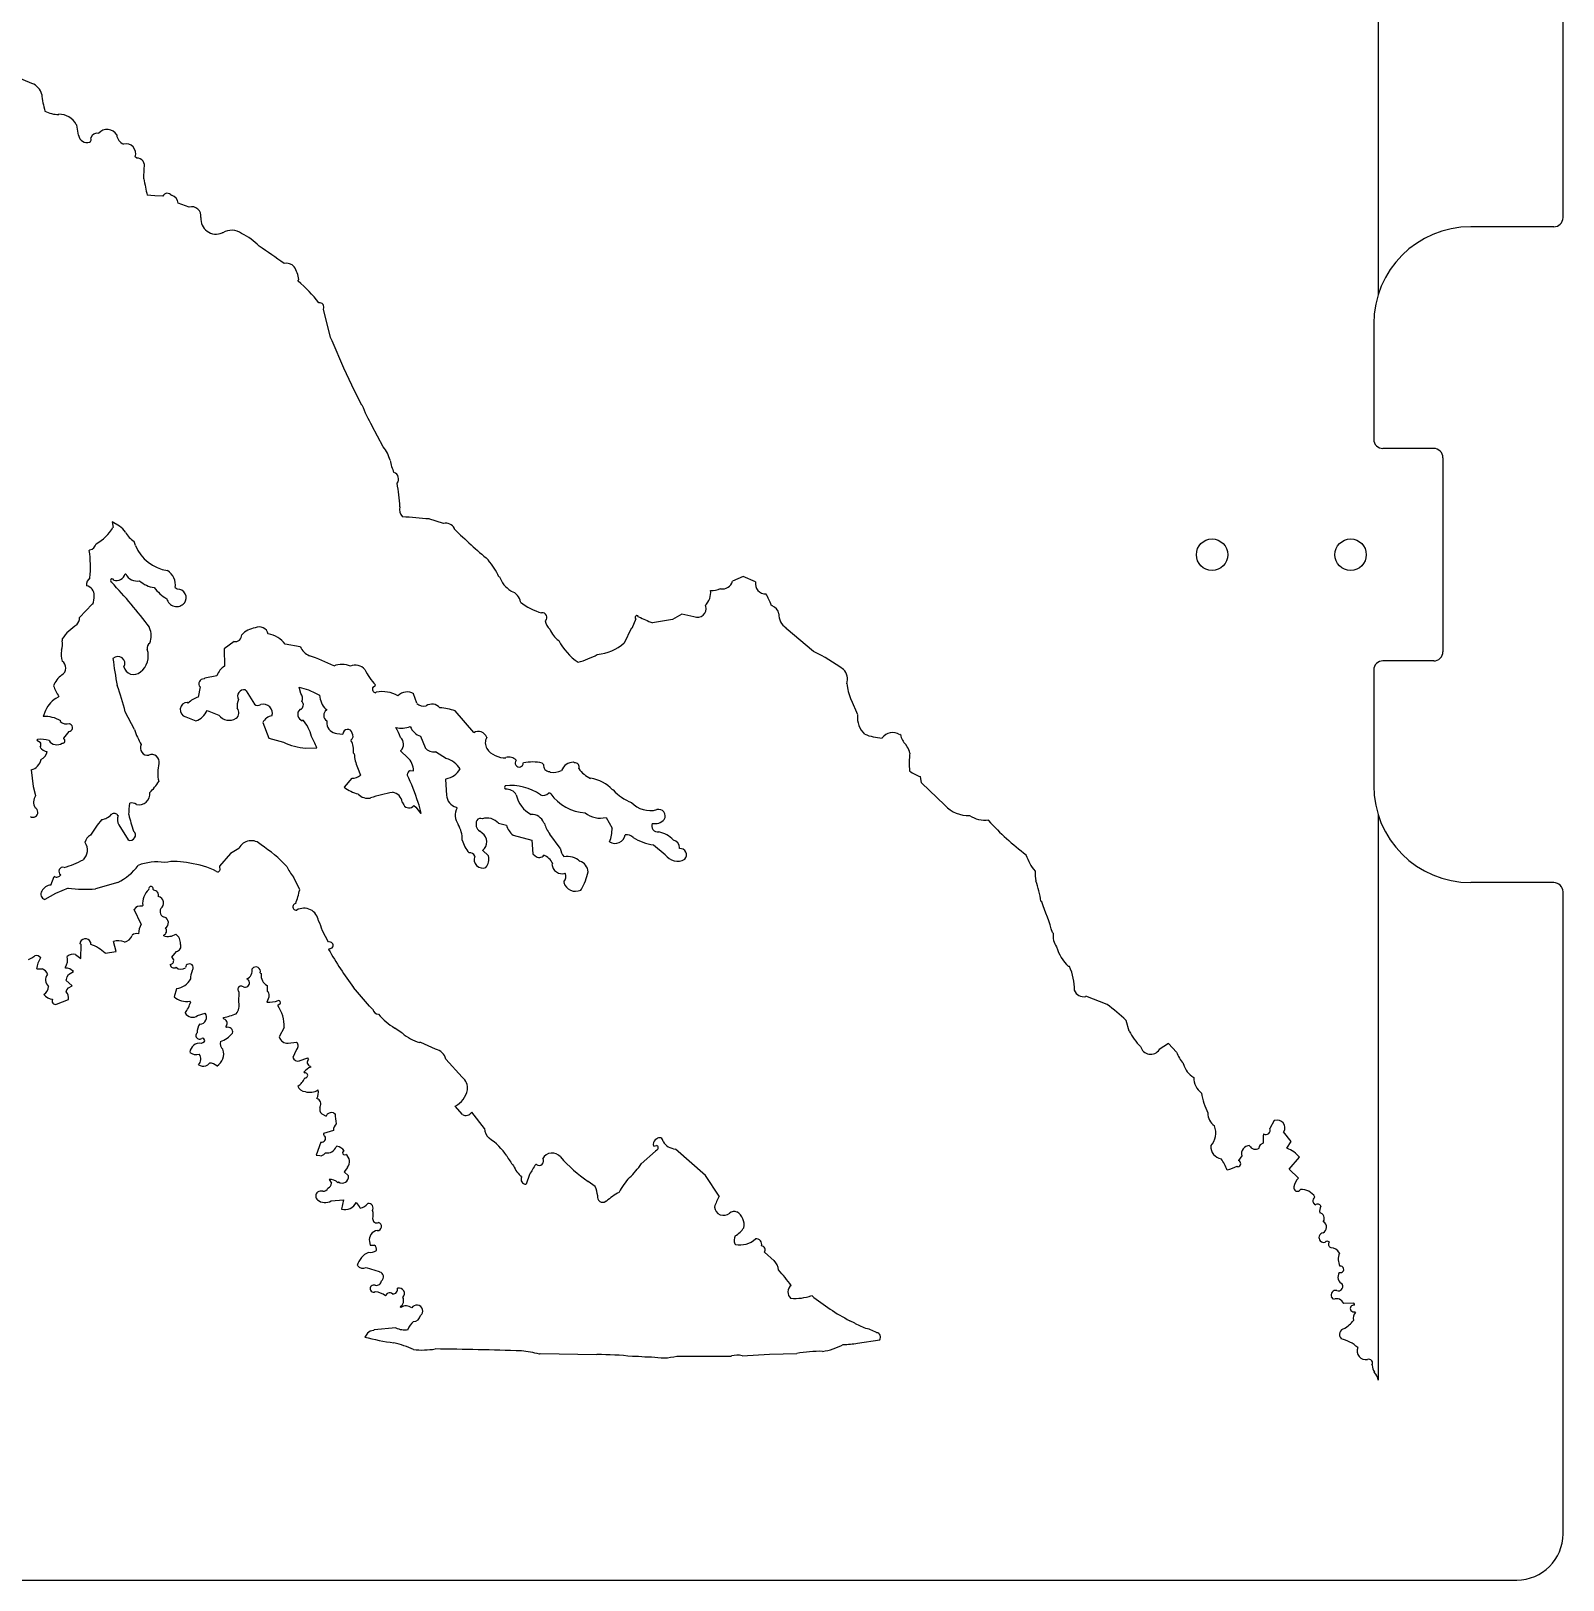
# Model space of a CAD drawing. Header units: millimetres. Extents: x -458 to 152, y -312 to 313.
# Drawn here: x -13.6 to 152.2, y -312.5 to -144.8 of the extents above; entities that cross this region are included whole.
import ezdxf

# ---------------------------------------------------------------- set-up
doc = ezdxf.new("R2010")
doc.units = ezdxf.units.MM

msp = doc.modelspace()

# ---------------------------------------------------------------- linework, layer by layer
at = {"color": 7, "linetype": 'Continuous', "lineweight": 25}
for p, q in [((132.25, -28.2), (132.25, -173.3)), ((152.25, -165), (152.25, -36.5)), ((-13.53, -150.48), (-15.18, -149.82)), ((-8.66, -155.01), (-8.74, -154.94)), ((-8.48, -156.1), (-8.66, -155.01)), ((-2.18, -158.57), (-2.34, -158.42)), ((-1.42, -160.81), (-1.38, -159.64)), ((-0.65, -162.61), (-1.06, -162.59)), ((-0.24, -162.64), (-0.65, -162.61)), ((0.65, -162.7), (-0.24, -162.64)), ((3.49, -163.86), (2.31, -163.43)), ((151.25, -166), (142.25, -166)), ((7.14, -166.64), (7.06, -166.65)), ((15.3, -171.79), (15.37, -171.71)), ((15.3, -171.87), (15.3, -171.79)), ((18.81, -178), (18.03, -174.91)), ((131.75, -176.5), (131.75, -189)), ((18.98, -178.33), (18.81, -178)), ((20.23, -181.31), (18.98, -178.33)), ((21.38, -183.76), (20.23, -181.31)), ((22.2, -185.3), (21.38, -183.76)), ((24.5, -189.83), (23.27, -187.53)), ((138.25, -190), (132.75, -190)), ((139.25, -191), (139.25, -212)), ((31.03, -198.13), (29.46, -197.63)), ((-4.04, -198.4), (-4.85, -197.94)), ((-4.85, -197.94), (-4.75, -198.56)), ((-3.7, -198.71), (-4.04, -198.4)), ((-3.41, -199.07), (-3.7, -198.71)), ((32.22, -198.72), (32.21, -198.64)), ((-7.25, -200.96), (-7.33, -201.04)), ((-2.32, -200.52), (-2.45, -200.06)), ((35.89, -202.12), (35.89, -202.05)), ((-3.45, -203.58), (-3.37, -203.58)), ((37.1, -203.88), (37.03, -203.88)), ((63.48, -203.86), (62.33, -204.36)), ((64.82, -204.45), (63.48, -203.86)), ((2.2, -205.22), (1.96, -205.07)), ((38.39, -205.48), (38.31, -205.4)), ((-7.01, -206.87), (-8.38, -208.31)), ((-6.94, -206.87), (-7.01, -206.87)), ((56.82, -207.93), (55.83, -208.51)), ((58.15, -208.21), (56.82, -207.93)), ((59.37, -207.01), (59.45, -207.08)), ((66.6, -207.04), (66.52, -206.97)), ((-0.8, -209.43), (-0.8, -209.35)), ((51.34, -209.48), (50.61, -211.06)), ((51.42, -209.48), (51.34, -209.48)), ((51.86, -208.46), (51.42, -209.48)), ((55.83, -208.51), (53.66, -208.88)), ((68.15, -209.49), (68.15, -209.41)), ((71.1, -211.98), (68.15, -209.49)), ((-10.26, -210.62), (-10.25, -210.83)), ((8.35, -210.89), (7.28, -211.7)), ((15.52, -211.47), (13.88, -211.2)), ((7.28, -211.7), (7.33, -213.56)), ((6.5, -214.6), (5.19, -214.87)), ((131.75, -214), (131.75, -226.5)), ((138.25, -213), (132.75, -213)), ((4.67, -215.81), (4.46, -216.91)), ((5.19, -214.87), (5.11, -214.95)), ((9.58, -216.15), (9.66, -216.22)), ((9.66, -216.22), (10.56, -217.68)), ((15.58, -216.53), (15.41, -215.83)), ((23.37, -215.86), (23.65, -215.61)), ((-10.63, -216.85), (-10.71, -216.93)), ((3.39, -217.56), (3.31, -217.48)), ((23.75, -216.38), (23.67, -216.46)), ((28.14, -217.59), (27.8, -216.58)), ((75.21, -217.24), (75.13, -217.16)), ((75.88, -218.85), (75.21, -217.24)), ((-12.06, -218.36), (-12.32, -219.01)), ((-10.41, -219.49), (-10.48, -219.57)), ((-2.44, -220.44), (-3.43, -218.52)), ((3.12, -219.05), (4.22, -219.48)), ((5.44, -218.36), (6.7, -218.87)), ((11.47, -219.67), (12.13, -221.37)), ((15.47, -218.24), (15.55, -218.24)), ((15.82, -219.4), (15.74, -219.48)), ((18.27, -218.24), (18.35, -218.24)), ((18.35, -218.24), (18.35, -218.32)), ((18.39, -219.49), (18.4, -219.81)), ((34.3, -220.76), (32.29, -218.41)), ((-9.52, -220.64), (-10.12, -221.35)), ((-10.12, -221.35), (-10.12, -221.43)), ((-9.46, -219.78), (-9.38, -219.85)), ((19.49, -220.85), (19.81, -220.9)), ((19.81, -220.9), (20.14, -220.92)), ((28.55, -221.15), (29.05, -222.39)), ((80.52, -220.98), (80.45, -220.99)), ((-12.92, -221.51), (-12.99, -221.59)), ((-12.99, -221.59), (-12.65, -221.79)), ((12.13, -221.37), (13.7, -221.79)), ((16.13, -222.43), (17.3, -222.4)), ((21.28, -222.99), (21.36, -223.06)), ((26.41, -222.77), (26.41, -222.69)), ((27.13, -223.45), (26.41, -222.77)), ((30.15, -222.82), (31.34, -223.57)), ((81.22, -222.29), (81.1, -222.06)), ((21.71, -224.53), (22.05, -225.38)), ((41.78, -224.14), (41.7, -224.06)), ((41.86, -224.22), (41.78, -224.14)), ((45.2, -224.05), (45.12, -223.97)), ((-13.61, -224.79), (-13.4, -226.58)), ((21.12, -225.71), (20.29, -226.67)), ((27.42, -224.88), (27.79, -224.91)), ((31.32, -225.75), (31.24, -225.83)), ((31.24, -225.83), (31.37, -227.54)), ((42.58, -225.05), (42.5, -224.98)), ((82.77, -226.21), (82.67, -225.52)), ((85.32, -228.63), (82.77, -226.21)), ((-13.4, -226.58), (-13.14, -227.58)), ((49.41, -226.97), (49.33, -226.97)), ((-3.05, -229.64), (-3.02, -229.33)), ((-3.02, -229.33), (-2.99, -229.02)), ((-2.99, -229.02), (-2.96, -228.71)), ((-2.96, -228.71), (-2.93, -228.39)), ((26.56, -228.29), (26.72, -228.59)), ((27.82, -228.65), (28.02, -228.83)), ((28.02, -228.83), (28.54, -229.48)), ((28.41, -228.6), (28.28, -228.32)), ((28.62, -229.48), (28.41, -228.6)), ((28.54, -229.48), (28.62, -229.48)), ((32.41, -228.83), (32.49, -228.91)), ((132.25, -229.7), (132.25, -290.87)), ((-4.11, -230.76), (-3.13, -232.37)), ((36.98, -230.57), (37.84, -230.78)), ((41.96, -230.59), (41.88, -230.52)), ((48.63, -229.95), (49.28, -231.1)), ((90.04, -230.3), (90.04, -230.22)), ((35.21, -231.63), (34.96, -231.44)), ((38.57, -231.85), (40.6, -232.42)), ((40.6, -232.42), (40.72, -233.9)), ((43.66, -233.27), (42.53, -231.75)), ((53.77, -232.92), (55.04, -233.97)), ((7.96, -233.86), (6.79, -235.23)), ((8.88, -233.29), (7.96, -233.86)), ((35.9, -234.11), (35.27, -233.5)), ((40.72, -233.9), (40.96, -234.1)), ((56.58, -233.31), (56.58, -233.23)), ((-11.48, -237.26), (-11.11, -236.32)), ((6.79, -235.23), (6.81, -235.67)), ((15.46, -237.78), (14.8, -236.39)), ((42.85, -234.93), (42.78, -235.01)), ((-9.6, -237.6), (-10.99, -238.18)), ((-4.25, -236.99), (-6.64, -237.68)), ((-0.41, -237.74), (-0.33, -237.82)), ((44.07, -236.92), (44.08, -237)), ((45.89, -237.8), (45.96, -237.72)), ((151.25, -237), (142.25, -237)), ((152.25, -307.5), (152.25, -238)), ((-10.99, -238.18), (-12.14, -238.84)), ((-1.61, -239.56), (-1.53, -239.48)), ((95.8, -239.09), (95.72, -239.01)), ((-1.71, -241.51), (-2.46, -239.9)), ((0.73, -242.69), (0.73, -242.77)), ((18.57, -243.45), (17.92, -242.22)), ((97.06, -242.48), (96.98, -242.4)), ((-8.83, -244.77), (-8.24, -245.2)), ((-8.27, -243.64), (-8.35, -243.64)), ((-8.19, -243.71), (-8.27, -243.64)), ((-8.24, -245.2), (-8.19, -243.71)), ((-7.18, -243.45), (-7.18, -243.68)), ((-5.6, -244.65), (-4.43, -244.46)), ((-4.43, -244.46), (-4.7, -243.38)), ((2.1, -244.44), (1.57, -245.08)), ((18.59, -244.23), (18.67, -244.15)), ((-13.91, -245.32), (-13.55, -245.15)), ((-13.55, -245.15), (-13.21, -244.94)), ((-13.02, -246.33), (-12.45, -246.34)), ((-9.91, -246.25), (-9.91, -246.17)), ((-9.67, -246.25), (-9.91, -246.25)), ((-9.43, -246.32), (-9.67, -246.25)), ((-9.04, -246.61), (-9.43, -246.32)), ((1.57, -245.08), (1.8, -245.34)), ((98.8, -246.09), (98.72, -246.09)), ((-9.87, -247.57), (-9.8, -247.49)), ((-9.16, -248.17), (-9.87, -247.57)), ((-9.8, -247.49), (-9.73, -247.19)), ((-9.73, -247.19), (-9.57, -246.93)), ((-9.59, -248.39), (-9.16, -248.17)), ((-9.57, -246.93), (-9.04, -246.61)), ((11.19, -246.76), (11.27, -246.84)), ((11.27, -246.84), (11.27, -246.92)), ((11.93, -248.14), (11.95, -248.77)), ((-10.89, -250.17), (-9.58, -249.66)), ((-9.84, -248.81), (-9.75, -248.59)), ((-9.75, -248.59), (-9.59, -248.39)), ((2.13, -248.49), (1.85, -249.35)), ((3.57, -249.85), (3.65, -249.92)), ((8.87, -249.94), (8.91, -248.85)), ((12.12, -249.4), (11.9, -249.93)), ((11.95, -248.77), (12.03, -248.84)), ((12.03, -248.84), (12.11, -249.12)), ((12.11, -249.12), (12.12, -249.4)), ((23, -250.39), (21.27, -248.36)), ((102.88, -250.18), (100.59, -249.31)), ((4.39, -251.38), (5.24, -251.13)), ((13.36, -250.13), (13.08, -250.29)), ((23.36, -250.71), (23, -250.39)), ((7.2, -251.7), (7.2, -251.62)), ((7.28, -251.77), (7.2, -251.7)), ((7.54, -252.7), (7.46, -252.62)), ((13.77, -252.68), (13.25, -253.71)), ((26.57, -253.31), (25.75, -252.75)), ((105.29, -253.07), (104.95, -251.91)), ((5.01, -254.32), (4.79, -254.41)), ((14.2, -254.38), (15.13, -254.28)), ((28.52, -254.31), (28.44, -254.31)), ((28.59, -254.3), (28.52, -254.31)), ((30.17, -255.04), (28.59, -254.3)), ((109.53, -254.43), (108.53, -255.08)), ((110.41, -255.34), (109.53, -254.43)), ((5.51, -256.74), (5.7, -256.56)), ((15.08, -255.14), (14.71, -255.93)), ((15.42, -256.3), (16.35, -255.96)), ((16.35, -255.96), (16.35, -256.04)), ((16.35, -256.04), (16.43, -256.11)), ((33.06, -258.07), (31.29, -256.1)), ((111.14, -256.65), (111.14, -256.57)), ((5.28, -256.85), (5.51, -256.74)), ((15.92, -257.53), (16, -257.6)), ((16.6, -256.89), (16.68, -256.96)), ((33.09, -262.12), (32.28, -261.21)), ((17.85, -262.04), (18.31, -262.29)), ((19.13, -261.92), (19.31, -262.03)), ((35.46, -263.61), (34.09, -261.86)), ((120.96, -262.76), (120.52, -263.63)), ((121.04, -262.76), (120.96, -262.76)), ((19.13, -263.82), (18.05, -264.16)), ((119.79, -264.44), (119.78, -265.2)), ((119.83, -264.19), (119.79, -264.44)), ((122.81, -265.04), (122, -263.98)), ((17.76, -265.1), (17.26, -266.52)), ((17.26, -266.52), (17.64, -266.56)), ((17.64, -266.56), (17.8, -266.57)), ((17.8, -266.57), (18.06, -266.45)), ((18.06, -266.45), (18.26, -266.26)), ((19.41, -265.6), (19.49, -265.52)), ((53.97, -266.06), (52.45, -267.43)), ((53.72, -265.34), (53.8, -265.52)), ((53.8, -265.52), (54.1, -265.45)), ((54.13, -265.96), (53.97, -266.06)), ((59.41, -268.72), (56.15, -265.85)), ((117.48, -266.59), (117.11, -267.07)), ((119.36, -265.57), (119.33, -265.76)), ((119.45, -265.4), (119.36, -265.57)), ((119.78, -265.2), (119.45, -265.4)), ((122.36, -265.76), (122.81, -265.04)), ((20.64, -267.83), (20.26, -268.3)), ((20.26, -268.3), (20.74, -268.76)), ((41.09, -267.5), (41.02, -267.5)), ((117.05, -267.77), (116.97, -267.69)), ((122.58, -268.01), (123.71, -266.73)), ((123.62, -268.99), (122.58, -268.01)), ((18.65, -269.13), (18.89, -269.52)), ((19.67, -269.41), (19.59, -269.49)), ((40.35, -268.61), (39.98, -269.63)), ((47.46, -269.9), (46.69, -269.36)), ((60.88, -270.93), (59.41, -268.72)), ((18.87, -271.45), (20.19, -271.34)), ((20.19, -271.34), (19.98, -272.36)), ((48.67, -271.5), (48.6, -271.5)), ((125.41, -271.9), (125.18, -271.58)), ((126.32, -273.74), (126.32, -273.66)), ((23.01, -275.86), (23.1, -276.25)), ((23.1, -276.25), (23.52, -276.26)), ((62.65, -276.18), (62.57, -276.1)), ((66.82, -277.93), (65.79, -277.02)), ((22.64, -278.67), (24.06, -279.09)), ((24.06, -279.09), (24.14, -279.17)), ((128.02, -279.22), (128.27, -279.2)), ((23.63, -280.58), (23.55, -280.59)), ((24.75, -281.72), (25, -281.44)), ((128.37, -280.53), (128.37, -280.45)), ((26.34, -282.92), (26.42, -283)), ((127.4, -282.11), (127.18, -281.86)), ((129.59, -282.52), (128.5, -282.55)), ((75.57, -284.69), (75.02, -284.43)), ((75.65, -284.77), (75.57, -284.69)), ((76.59, -285.21), (75.65, -284.77)), ((129.77, -283.53), (129.69, -283.45)), ((22.79, -285.78), (22.5, -286.21)), ((23.53, -285.41), (23.45, -285.49)), ((25.86, -285.19), (23.53, -285.41)), ((75.86, -286.87), (78.26, -286.49)), ((41.42, -288.04), (41.5, -287.96)), ((41.5, -287.96), (47.65, -288.1)), ((52.83, -288.35), (53.2, -288.35)), ((53.2, -288.35), (53.57, -288.33)), ((56.29, -288.25), (62.2, -288.25)), ((63.37, -288.22), (66.32, -288.06)), ((66.32, -288.06), (69.28, -287.98)), ((-147.25, -312.5), (147.25, -312.5))]:
    msp.add_line(p, q, dxfattribs=at)
for centre in [(114.25, -201.5), (129.25, -201.5)]:
    msp.add_circle(centre, 1.7, dxfattribs=at)
for centre, radius, start, end in [((-14.22, -152.17), 1.83, 15.7549, 67.7291), ((-3.27, -150.88), 9.23, 184.9308, 196.3313), ((-10.75, -150.96), 2.87, 241.3547, 272.2825), ((-10.59, -155.91), 2.09, 27.7702, 91.3397), ((-6.46, -156.58), 0.712, 76.9556, 163.3866), ((-5.39, -156.66), 1.2, 29.9939, 139.4457), ((-7.57, -155.97), 0.916, 187.8901, 287.8573), ((-7.45, -156.54), 0.348, 298.099, 28.1292), ((-3.12, -155.92), 1.24, 186.6262, 245.8917), ((-3.35, -158.08), 1.06, 341.599, 104.7879), ((-2.16, -159.39), 0.821, 342.4838, 91.7131), ((59.13, -149.5), 61.59, 190.5802, 192.2695), ((1.15, -162.91), 0.537, 35.6244, 157.0269), ((1.37, -163.51), 0.94, 4.8245, 76.8809), ((3.76, -164.84), 1.01, 350.888, 105.9329), ((6.39, -165.16), 1.63, 174.3166, 294.4325), ((142.25, -176.5), 10.5, 90, 180), ((151.25, -165), 1, 270, 0), ((8.08, -168.19), 1.81, 53.1283, 121.1962), ((6.54, -172.48), 6.31, 44.0266, 65.3481), ((-39.65, -244.05), 91.33, 54.205, 56.2646), ((13.96, -171.24), 1.29, 45.3518, 98.4644), ((11.69, -172.27), 3.72, 8.5653, 31.4251), ((5.05, -183.89), 15.79, 37.746, 49.5559), ((17.61, -174.69), 0.47, 331.8046, 98.6962), ((36.11, -179.97), 14.89, 200.9443, 210.465), ((132.75, -189), 1, 180, 270), ((21.59, -192.22), 3.77, 14.3808, 39.4355), ((138.25, -191), 1, 360, 90), ((30.11, -190.44), 4.94, 189.9213, 205.9754), ((25.43, -193.3), 0.74, 321.838, 71.1411), ((2.81, -197.8), 23.55, 3.6203, 9.8933), ((27.53, -196.59), 1.25, 167.1182, 220.1899), ((7.86, -447.56), 250.86, 85.0598, 85.721), ((-9.03, -195.96), 5, 299.4093, 328.7309), ((-0.94, -197.62), 2.87, 210.399, 238.1454), ((31.3, -199.13), 1.03, 27.8839, 105.198), ((72.26, -158.19), 56.98, 225.3444, 230.3255), ((-18.73, -202.83), 11.54, 354.2006, 8.9189), ((-7.42, -200.11), 0.872, 280.7198, 345.6681), ((1.84, -198.76), 4.52, 202.9144, 261.0217), ((30.16, -207.08), 7.58, 24.948, 40.8353), ((-6.67, -204.75), 0.95, 127.6988, 186.834), ((-4.85, -204.3), 0.187, 18.508, 254.6222), ((-49.22, -245.98), 60.71, 37.1071, 43.1172), ((-4.39, -203.3), 0.984, 253.1208, 343.125), ((-2.17, -203.03), 1.32, 204.5138, 283.0976), ((0.03, -202.3), 2.77, 226.6963, 263.293), ((0.23, -204.74), 1.77, 349.2924, 59.0662), ((39.99, -202.83), 3.08, 200.0031, 236.8618), ((61.24, -204.07), 1.13, 259.1979, 344.8555), ((65.9, -204.65), 1.09, 169.5206, 272.5486), ((-7.8, -205.86), 1.01, 355.5813, 79.4231), ((-9.38, -206), 2.59, 340.4111, 1.4417), ((3.65, -202), 4.99, 217.804, 238.7863), ((2.14, -206), 1.11, 193.7665, 318.1675), ((2.22, -206.17), 0.949, 323.0178, 90.8719), ((37.95, -206.83), 1.43, 8.6488, 71.7941), ((58.02, -205.61), 1.94, 313.9494, 7.4607), ((60.16, -203.37), 2, 263.7418, 295.6413), ((60.4, -209.1), 6.48, 19.1759, 31.2078), ((43.7, -201.03), 7.08, 232.1847, 253.1635), ((41.75, -208.28), 0.484, 309.8183, 102.1993), ((58.51, -207.31), 0.963, 248.2062, 13.8593), ((66.33, -208.03), 1.02, 7.5186, 74.2121), ((68.94, -208.02), 1.6, 175.4915, 240.459), ((-5.79, -213.7), 5.43, 122.0031, 145.397), ((-9.62, -208.3), 1.24, 320.0809, 359.4324), ((-2.84, -210.3), 2.22, 339.9432, 23.1807), ((11.12, -212.18), 2.8, 99.9138, 133.8989), ((11.09, -210.31), 0.992, 12.8727, 117.1212), ((43.4, -208.52), 1.35, 185.4037, 230.8336), ((44.86, -208.73), 2.46, 200.0021, 236.8654), ((51.98, -208.3), 0.2, 24.3814, 232.4943), ((60.17, -192.07), 18.02, 243.6143, 248.8161), ((-13.15, -211.12), 2.92, 345.4691, 5.7602), ((-0.36, -211.64), 0.703, 124.3692, 189.1116), ((8.49, -210.21), 0.694, 258.072, 3.6234), ((11.71, -212.69), 2.63, 34.4829, 82.4151), ((49.26, -207.8), 6.47, 207.4749, 235.6218), ((47.25, -207.23), 5.09, 274.9229, 311.2837), ((-7.71, -212.31), 2.66, 170.199, 195.7125), ((-4.23, -213.27), 0.756, 331.6526, 134.1479), ((28.75, -208.94), 33.72, 186.4435, 191.4802), ((-3.1, -212.46), 2.17, 306.9761, 18.9539), ((17.46, -210.48), 2.18, 206.9838, 244.1327), ((9.76, -232.25), 20.93, 63.3265, 71.1893), ((42.79, -203.12), 10.41, 285.7099, 298.0587), ((62.19, -230.6), 20.64, 53.9314, 64.4281), ((138.25, -212), 1, 270, 360), ((-8.18, -217.06), 3.32, 129.9144, 155.8936), ((-10.71, -213.76), 0.852, 298.2856, 58.8089), ((-2.52, -213.4), 1.07, 191.999, 312.6392), ((8.36, -215.24), 1.97, 121.6656, 160.9748), ((20.02, -215.51), 2.14, 64.3452, 113.7928), ((21.49, -214.77), 1.31, 39.3132, 114.3176), ((29.48, -210.34), 7.85, 207.2676, 222.0694), ((73.29, -214.97), 1.49, 340.5866, 45.1565), ((132.75, -214), 1, 90, 180), ((-1.16, -211.39), 10.93, 203.2033, 209.9539), ((-38.49, -227.5), 36.19, 14.3556, 19.107), ((5.06, -215.47), 0.524, 84.5656, 221.3442), ((9.41, -216.81), 0.687, 75.8598, 212.1224), ((19.19, -204.2), 12.23, 251.9836, 256.9399), ((22.32, -205.79), 11.89, 240.2987, 246.6745), ((23.78, -216.03), 0.444, 156.6678, 256.295), ((24.42, -219.52), 3.2, 58.4459, 102.0533), ((81.59, -214.6), 6.95, 187.1113, 201.6256), ((-9.49, -219.44), 2.79, 115.8921, 157.2734), ((3.31, -218.28), 0.792, 89.7199, 256.3428), ((5.42, -219.69), 2.94, 108.9758, 133.6285), ((10.25, -217.85), 1.57, 154.5864, 189.5986), ((10.94, -217.25), 0.574, 227.3522, 303.0909), ((11.55, -218.64), 0.954, 341.2756, 108.1484), ((15.34, -217.77), 0.518, 294.1708, 48.3472), ((14.89, -217.04), 0.866, 336.9966, 36.5041), ((20.1, -216.54), 2.49, 183.7086, 223.0156), ((27.07, -217.71), 1.35, 57.0614, 136.4519), ((28.9, -216.84), 1.07, 224.7128, 284.2065), ((29.79, -218.84), 1.16, 42.2206, 122.9554), ((-12.2, -222.53), 3.53, 59.4681, 92.0195), ((-9.77, -218.66), 1.16, 232.0022, 285.1304), ((3.45, -217.43), 2.2, 290.6293, 334.8601), ((7.83, -217.97), 1.45, 218.5794, 301.0046), ((8.14, -218.61), 0.743, 305.7097, 41.1633), ((12.6, -220.18), 1.24, 96.6127, 155.9022), ((15.98, -218.78), 0.738, 133.1455, 251.2067), ((12.74, -222.09), 4.09, 13.0823, 41.1588), ((18.76, -218.89), 0.701, 125.2661, 237.8574), ((29.93, -225.56), 7.53, 71.7695, 84.5667), ((78.25, -219.17), 2.4, 172.4752, 227.5224), ((-9.55, -220.23), 0.409, 274.2944, 66.2087), ((4.93, -218.02), 7.75, 198.1814, 211.3416), ((11.16, -224.53), 6.5, 19.1922, 31.1894), ((19.59, -219.65), 1.21, 187.7938, 265.2645), ((20.65, -220.93), 0.512, 13.7284, 178.1939), ((20.65, -221.13), 0.59, 307.9804, 32.5182), ((26.45, -217.54), 2.74, 257.8797, 290.9641), ((21.01, -223.11), 5.66, 18.7513, 30.7657), ((25.77, -222.01), 0.937, 313.2096, 49.9168), ((29.16, -219.39), 1.87, 202.264, 250.8586), ((34.8, -221.6), 0.97, 19.5893, 121.0266), ((36.85, -221.87), 1.29, 152.3027, 208.7279), ((78.89, -215.19), 6.17, 248.5488, 266.496), ((79.67, -222.2), 1.44, 57.4048, 143.9026), ((82.32, -220.71), 1.82, 188.5316, 227.7224), ((-12.54, -224.07), 2.59, 70.4032, 98.466), ((-13.04, -222.06), 0.48, 322.5754, 35.5158), ((-11.82, -221.79), 1.01, 214.0305, 267.1626), ((-13.05, -222.59), 1.19, 294.6821, 349.8694), ((-10.84, -221.09), 0.993, 212.8167, 305.244), ((-10.2, -221.66), 0.246, 256.3797, 69.864), ((-1.01, -222.43), 0.784, 151.8132, 278.6867), ((16.52, -215.97), 6.47, 244.1884, 266.5558), ((19.06, -222.7), 2.24, 352.5857, 29.461), ((29.94, -221.75), 1.1, 215.6797, 281.0438), ((37.64, -221.12), 2.36, 215.5131, 273.7298), ((80.49, -223.01), 1.02, 1.6885, 44.412), ((94.12, -224.11), 12.66, 174.8627, 183.6775), ((-13.98, -223.38), 1.46, 284.6674, 348.4524), ((-0.56, -223.94), 0.805, 347.9598, 113.9604), ((4.26, -225.13), 4.17, 165.7637, 192.7737), ((25.56, -222.84), 4.2, 183.1015, 203.7964), ((25.69, -224.98), 2.11, 2.0133, 46.775), ((30.95, -223.59), 2.19, 279.5616, 329.6102), ((30.52, -226.23), 2.79, 33.515, 73.0251), ((38.13, -224.43), 1.02, 41.8951, 109.3322), ((39.23, -224.04), 0.444, 140.2807, 359.2422), ((40.64, -228.39), 4.45, 76.2101, 102.5052), ((42.53, -224.3), 0.676, 172.7422, 267.7067), ((45.09, -225.32), 1.35, 88.6282, 160.3042), ((45.29, -224.47), 0.435, 335.0034, 101.8573), ((48.27, -222.83), 3.17, 215.2466, 245.498), ((-4.47, -223.22), 5.46, 312.5257, 328.7761), ((21.04, -224.04), 1.67, 272.8983, 307.0966), ((27.57, -225.32), 0.467, 108.814, 179.6548), ((7.59, -234.66), 21.63, 17.0353, 25.5796), ((42.82, -222.48), 2.59, 264.6539, 292.72), ((46.49, -229.46), 3.78, 41.2293, 82.8168), ((83.98, -221.4), 4.32, 234.681, 252.2932), ((-12.15, -228.28), 1.21, 145.1295, 211.266), ((-1.92, -227.42), 1.15, 254.7972, 8.523), ((22.79, -223.48), 4.05, 231.9133, 255.6941), ((22.84, -226.46), 1.41, 222.3493, 281.8869), ((28.37, -243.41), 16.43, 99.9715, 108.6019), ((25.34, -228.45), 1.24, 7.4553, 81.427), ((32.71, -227.52), 1.34, 180.6507, 257.2777), ((37.92, -226.7), 0.275, 136.5697, 226.5657), ((38.28, -232.22), 5.74, 55.6158, 95.5539), ((37.86, -228.12), 1.23, 31.0171, 95.9563), ((41.98, -226.85), 3.13, 191.7802, 242.4152), ((41.85, -226.81), 0.752, 243.7254, 317.9529), ((42.46, -227.58), 0.274, 46.5177, 99.7672), ((46.78, -224.35), 5.13, 216.2478, 265.3039), ((53.06, -223.73), 4.88, 221.5942, 250.0186), ((142.25, -226.5), 10.5, 180, 270), ((-13.43, -229.39), 0.541, 239.5713, 63.0377), ((-6.26, -228.39), 1.81, 278.5299, 317.7268), ((-4.63, -230), 0.481, 30.8466, 127.2063), ((38.97, -218.41), 43.5, 194.9649, 197.4007), ((-2.74, -229.34), 0.965, 57.2282, 100.8384), ((27.29, -228.26), 0.655, 210.0531, 324.2017), ((33.9, -229.71), 1.61, 150.3634, 217.7314), ((40.57, -231.02), 1.4, 20.9127, 91.7752), ((47.98, -227.43), 2.59, 231.4293, 284.5539), ((53.4, -226.46), 2.74, 222.6844, 285.5459), ((54.32, -229.79), 0.721, 328.9059, 105.2842), ((87.82, -226.34), 3.39, 222.5464, 272.966), ((89.68, -227.23), 3.01, 236.116, 276.8693), ((4.48, -238.99), 13.68, 139.9534, 148.5614), ((-3.1, -230.14), 1.18, 160.5416, 211.3851), ((-2.89, -231.86), 0.565, 244.6887, 51.0561), ((29.62, -232.37), 3.44, 359.582, 29.1516), ((35.46, -230.68), 0.912, 153.7386, 237.0405), ((35.07, -230.56), 0.513, 69.2882, 146.2773), ((35.72, -231.68), 1.67, 41.447, 106.3767), ((39.91, -230.16), 2.16, 196.875, 231.7085), ((45.8, -229.39), 4.03, 197.3842, 215.7658), ((45.09, -231.1), 4.2, 339.3104, 0.0379), ((54.22, -230.86), 0.654, 155.3249, 281.5344), ((53.9, -229.2), 1.42, 258.8877, 317.0081), ((114.94, -207.01), 34.09, 223.0781, 232.3353), ((-8.97, -233.48), 1.45, 313.8437, 35.0335), ((-6.63, -232.9), 1.19, 118.1342, 167.6641), ((10.22, -233.96), 1.5, 44.6681, 153.1573), ((2.74, -245.93), 15.57, 43.3198, 56.7365), ((35.96, -231.73), 2.97, 192.8665, 223.3795), ((34.54, -232.59), 1.17, 308.4295, 54.696), ((49.62, -231.66), 1.1, 236.6252, 350.993), ((50.92, -232.63), 0.82, 37.8792, 105.2813), ((54.79, -226.65), 6.35, 239.4913, 260.736), ((53.65, -234.59), 3.17, 43.9428, 77.2511), ((55.76, -233.19), 0.817, 357.2231, 77.9603), ((-12.92, -225.21), 10.55, 285.786, 297.9766), ((-0.03, -240.31), 5.55, 81.1242, 111.2703), ((2.02, -240.68), 5.97, 75.0998, 101.4828), ((33.9, -234.31), 0.55, 17.7307, 101.3928), ((35.27, -234.51), 0.918, 156.4512, 292.9814), ((34.56, -234.47), 1.39, 320.0382, 15.0159), ((41.39, -233.63), 0.643, 228.1876, 322.1713), ((41.09, -235.83), 1.98, 27.1193, 66.0015), ((45.59, -232.96), 1.95, 189.1748, 219.1788), ((44.43, -236.2), 2.03, 47.7076, 100.1117), ((45.42, -235.9), 1.27, 3.1185, 72.5157), ((56.36, -233.08), 1.6, 214.1962, 299.8526), ((56.65, -234), 0.69, 317.7344, 95.4202), ((99.67, -232.05), 5.9, 199.2601, 218.9657), ((-10.84, -235.92), 0.481, 235.9263, 332.2564), ((-10.18, -235.78), 0.438, 72.2668, 237.7289), ((-6.84, -231.65), 5.94, 295.9417, 324.016), ((2.78, -242.65), 7.78, 61.7594, 84.3207), ((6.59, -235.6), 0.232, 236.7698, 342.248), ((18.07, -233.5), 4.37, 203.5624, 221.4911), ((43.87, -234.94), 1.1, 183.7193, 287.7228), ((43.49, -236.36), 0.804, 316.0688, 28.1274), ((39.72, -234.24), 7.15, 330.8114, 347.0733), ((98.33, -236.02), 3.25, 175.3756, 194.1597), ((-11.91, -238.23), 0.649, 150.731, 249.2542), ((-11.39, -238.48), 1.22, 94.1082, 152.2285), ((-7.77, -223.59), 14.13, 262.5337, 274.5606), ((0.6, -239.3), 2.15, 133.7848, 184.8417), ((-0.65, -237.67), 0.246, 343.1382, 199.9834), ((-0.38, -238.37), 0.553, 345.676, 84.8238), ((-9.17, -231.54), 25.41, 342.2888, 345.7847), ((45.31, -236.66), 1.28, 195.3036, 296.6996), ((82.99, -241.01), 12.89, 8.9189, 18.9844), ((151.25, -238), 1, 360, 90), ((-1.82, -240.26), 0.729, 72.8815, 150.2078), ((0, -239.22), 0.73, 304.7725, 78.3692), ((15.07, -239.62), 0.353, 95.1822, 280.621), ((15.91, -241.37), 1.6, 7.9985, 118.9786), ((40.54, -260.63), 59.31, 17.897, 21.2954), ((0.96, -240.13), 0.621, 149.7083, 258.6599), ((0.58, -241.35), 0.662, 303.2695, 67.4736), ((13.47, -243.33), 4.58, 13.9696, 28.4642), ((-7.74, -243.68), 0.604, 22.1474, 176.1693), ((-3.66, -242.43), 1.01, 277.723, 343.9827), ((-2.17, -243.31), 0.802, 77.521, 130.6521), ((0.23, -242.6), 2.23, 150.7185, 178.2022), ((0.51, -242.21), 0.53, 294.8898, 34.8342), ((1.19, -241.29), 1.54, 252.7068, 303.8358), ((1.26, -243.59), 1.29, 357.3494, 52.1621), ((98.89, -242.82), 1.86, 169.4927, 217.41), ((-9.06, -245.7), 0.956, 75.7257, 132.6995), ((-8.65, -247.86), 4.43, 46.4535, 70.6219), ((-4.17, -244.84), 1.55, 65.5879, 109.9048), ((2.06, -243.9), 0.545, 274.2968, 26.9132), ((18.71, -243.79), 0.363, 263.8726, 111.9278), ((54.48, -223.87), 41.26, 209.5699, 216.4107), ((101.86, -242.71), 4.62, 195.5376, 227.0701), ((-13.04, -245.46), 0.554, 34.1178, 107.8831), ((-10.71, -246.52), 2.32, 144.0598, 175.4605), ((-12.74, -247.26), 0.968, 20.4293, 72.1039), ((-11.18, -245.35), 1.51, 327.0519, 13.4592), ((1.41, -245.45), 0.409, 274.2815, 15.5914), ((1.83, -245.85), 0.389, 181.5451, 308.4404), ((2.61, -245.63), 0.751, 224.6551, 309.6663), ((3.51, -246.23), 0.427, 314.4747, 176.5954), ((9.29, -246.48), 1.04, 294.9262, 8.7037), ((10.72, -246.62), 0.496, 343.5678, 142.3336), ((93.94, -248.44), 5.4, 357.8843, 25.8475), ((-11.11, -247.53), 0.945, 140.4137, 229.4417), ((1.77, -246.32), 2.19, 279.5715, 329.5943), ((5.83, -247.33), 2.18, 158.564, 182.7401), ((9.55, -247.86), 0.47, 246.8515, 67.3842), ((12.51, -247.04), 1.24, 174.083, 242.1737), ((-12.85, -248.16), 1.13, 302.5377, 355.6487), ((-11.11, -248.16), 1.48, 219.9385, 262.6693), ((-10.99, -249.82), 0.36, 148.8953, 285.29), ((-10.42, -249.45), 0.862, 345.8477, 47.7821), ((3.22, -247.85), 2.03, 227.7019, 280.1204), ((9.13, -248.56), 0.359, 49.6407, 232.2884), ((12.14, -247.36), 2.59, 264.6503, 292.7228), ((13.11, -250.02), 0.275, 335.4315, 83.4256), ((100.32, -248.3), 1.05, 199.1334, 285.2698), ((-0.46, -248.61), 4.32, 324.6787, 342.3061), ((3.84, -250.72), 0.863, 206.4173, 310.2253), ((4.64, -251.57), 0.744, 270.8342, 36.1382), ((5.83, -244.69), 7.06, 281.1825, 292.9927), ((7.48, -250.29), 1.43, 320.9465, 14.0956), ((9.84, -252.52), 3.93, 357.5574, 34.4985), ((24.03, -250.56), 0.684, 193.1513, 267.5998), ((28.81, -247.42), 6.14, 218.4331, 240.1432), ((83.83, -275.03), 31.31, 47.5923, 52.5356), ((5.87, -253.19), 1.51, 144.0738, 182.1913), ((7.08, -252.26), 0.528, 316.3695, 67.3621), ((7.72, -253.15), 0.487, 341.9728, 111.1516), ((111.57, -249.81), 7.08, 207.4371, 224.2581), ((4.62, -255.44), 1.05, 80.7009, 176.1633), ((4.61, -253.56), 0.389, 128.1477, 308.6967), ((4.93, -254.09), 0.246, 289.2602, 110.0131), ((7.72, -254.41), 0.862, 165.8355, 227.7884), ((6.09, -251.65), 2.66, 287.2474, 321.6927), ((14.15, -253.45), 0.937, 196.1657, 273.2104), ((14.72, -254.69), 0.575, 307.9909, 44.7355), ((29.87, -249.39), 5.12, 229.9204, 253.7671), ((107.6, -254.44), 1.14, 195.6666, 325.6863), ((4.28, -254.46), 1.16, 231.9971, 285.1388), ((3.87, -256.1), 0.888, 315.4999, 36.0753), ((5.81, -257.48), 0.925, 42.84, 96.6711), ((5.71, -255.55), 1.52, 300.9021, 19.4773), ((15.26, -255.74), 0.58, 198.8389, 286.1597), ((16.73, -256.45), 0.456, 132.4117, 253.3278), ((29.88, -256.47), 1.46, 14.6709, 78.4565), ((113.77, -254.16), 3.56, 199.35, 222.4824), ((5.07, -255.7), 1.17, 241.0654, 280.6423), ((14.16, -257.31), 2.04, 302.7962, 335.7892), ((17.15, -258.39), 1.5, 108.1245, 144.9791), ((16.05, -257.87), 0.275, 263.3924, 99.715), ((32.13, -259.27), 1.51, 353.1586, 52.1397), ((113.47, -256), 2.41, 195.6037, 240.2846), ((114.44, -258.08), 2.17, 180.2824, 231.7299), ((16.07, -258.77), 0.851, 197.0695, 268.7274), ((16.54, -258.02), 1.68, 253.1317, 302.6776), ((15.98, -259.71), 1.5, 333.6664, 10.5377), ((31.02, -258.84), 2.68, 298.2069, 346.9453), ((121.58, -258.29), 8.61, 189.9511, 205.061), ((17.14, -260.96), 0.615, 326.8405, 73.1368), ((18.44, -261.49), 0.807, 165.8405, 222.6421), ((18.92, -262.55), 0.664, 71.8576, 156.9895), ((20.01, -263.77), 0.888, 132.0385, 183.161), ((23.16, -262.19), 3.85, 177.502, 193.7889), ((33.44, -261.43), 0.778, 242.7264, 326.386), ((115.35, -261.99), 1.57, 178.2468, 238.0059), ((121.32, -263.53), 0.82, 326.8662, 109.9999), ((17.83, -264.68), 0.426, 260.3679, 32.6841), ((18.35, -264.19), 0.305, 174.1867, 238.5303), ((37.22, -263.45), 1.76, 185.1063, 224.4108), ((32.4, -270.21), 6.58, 33.564, 57.2179), ((54.48, -265.4), 0.764, 118.3199, 175.4756), ((54.4, -265.01), 0.4, 358.0196, 135.07), ((112.46, -264.07), 2.19, 318.8241, 20.1091), ((120.09, -263.81), 0.461, 235.3854, 23.4887), ((18.41, -265.19), 1.08, 261.7692, 337.5032), ((19.1, -266.97), 1.5, 38.1325, 74.999), ((20.32, -266.26), 0.215, 100.8372, 305.8873), ((19.93, -267.21), 0.937, 319.1906, 56.6113), ((43.51, -263.52), 6.41, 208.5026, 220.0901), ((42.79, -267.43), 1.16, 39.1064, 150.7477), ((54, -265.71), 0.275, 296.7661, 69.9554), ((56.29, -264.09), 1.76, 212.1016, 265.2129), ((115.43, -265.58), 1.32, 177.151, 261.716), ((118.29, -266.32), 0.848, 88.6711, 198.1251), ((118.95, -265.16), 0.712, 206.5198, 302.3989), ((121.33, -268.61), 3.03, 38.2213, 70.0932), ((42.04, -266.08), 3.78, 204.5319, 227.604), ((59.42, -279.39), 21.91, 147.1364, 150.5231), ((41.4, -267.14), 0.472, 230.3248, 36.0741), ((56.09, -255.76), 16.53, 221.4155, 235.3468), ((45.01, -262.42), 8.97, 313.3924, 326.0863), ((109.73, -270.62), 6.65, 22.123, 34.131), ((114.79, -263.66), 4.58, 283.9683, 298.4622), ((116.99, -267.41), 0.363, 279.2603, 71.1759), ((18.38, -269.57), 0.516, 285.7072, 5.4039), ((18.72, -270.36), 1.23, 44.7147, 93.1693), ((20.07, -268.86), 0.68, 234.0281, 8.5861), ((39.93, -269.13), 0.507, 149.0906, 275.9693), ((43.18, -271.55), 4.59, 8.0631, 21.0514), ((55.53, -273.22), 6.11, 135.5329, 153.852), ((123.48, -270.03), 0.387, 165.7296, 329.4742), ((124.57, -270.13), 1.48, 129.9291, 172.6749), ((17.75, -270.93), 0.55, 130.951, 228.4699), ((17.79, -271.1), 0.715, 76.142, 124.3143), ((18.21, -270.35), 1.29, 230.2788, 300.823), ((18.04, -269.92), 0.499, 261.002, 342.7421), ((20.33, -271), 1.4, 255.4683, 334.0497), ((20.12, -273.04), 2.05, 23.2618, 43.8703), ((48.27, -271.04), 0.565, 166.1056, 304.9578), ((52.49, -275.44), 5.48, 116.4212, 134.0817), ((70.63, -275.87), 10.93, 153.1699, 159.9222), ((123.92, -271.95), 1.73, 31.7837, 93.7132), ((125.67, -271.46), 0.507, 124.0438, 193.0694), ((21.76, -270.84), 1.41, 279.9323, 320.3989), ((22.9, -272.24), 0.507, 329.1039, 95.951), ((22.22, -272.96), 1.21, 340.789, 22.3193), ((61.36, -272.02), 1, 185.6433, 311.0804), ((62.49, -273.35), 0.751, 65.9164, 129.6703), ((62.01, -274.01), 1.57, 347.1861, 59.6518), ((125.68, -272.18), 0.385, 21.2017, 133.8409), ((126.85, -272.56), 0.965, 147.2248, 190.8409), ((125.78, -273.35), 0.621, 329.7115, 78.6468), ((24.01, -275.67), 1.02, 98.8017, 190.4662), ((23.81, -273.39), 0.455, 175.9565, 293.4277), ((23.88, -274.23), 0.437, 267.3737, 75.1396), ((61.4, -273.06), 2.5, 299.4137, 328.7233), ((126.35, -275.43), 0.524, 98.927, 286.0395), ((125.99, -274.31), 0.662, 295.6526, 59.8441), ((23.3, -276.69), 0.488, 341.7377, 62.7118), ((63.35, -275.72), 0.866, 146.644, 206.0974), ((63.13, -273.71), 2.51, 259.0297, 312.1632), ((64.9, -276.15), 0.583, 341.5609, 98.8849), ((65.44, -276.76), 0.431, 322.8747, 88.1663), ((126.72, -276.12), 0.296, 47.8932, 139.5321), ((127.26, -276.14), 0.413, 144.6813, 246.5227), ((127.13, -277.52), 0.997, 23.6271, 92.1104), ((23.75, -278.96), 2.11, 113.5252, 166.3325), ((23.11, -275.87), 1.17, 260.0631, 303.6637), ((65.51, -279.2), 1.83, 8.5844, 44.0821), ((129.56, -277.78), 1.65, 156.5141, 206.6111), ((22.29, -278.06), 0.703, 214.377, 300.6667), ((24.02, -279.67), 0.516, 304.6578, 77.3957), ((41.11, -301.74), 34.74, 37.4725, 41.0397), ((128.7, -279.7), 0.827, 144.6934, 246.501), ((128.15, -278.87), 0.354, 290.9352, 100.4204), ((23.47, -280.95), 0.376, 77.454, 298.3459), ((23.77, -280.05), 0.553, 255.6764, 354.8184), ((23.31, -283.75), 2.48, 54.5663, 82.1551), ((25.19, -281.85), 0.456, 42.4188, 114.9465), ((25.52, -281), 0.542, 270.6153, 10.1356), ((26.21, -281.48), 0.594, 314.7059, 105.0178), ((69.2, -281.32), 0.881, 125.6548, 231.1038), ((69.08, -276.61), 5.41, 265.3701, 289.563), ((86.48, -262.57), 24.68, 230.8418, 242.3277), ((127.62, -281.65), 0.496, 73.5666, 205.8732), ((127.92, -280.71), 0.487, 251.9605, 21.1722), ((25.97, -282.27), 0.748, 299.4656, 29.4494), ((26.97, -283.81), 0.983, 51.2445, 124.2449), ((28.14, -283.38), 0.642, 309.5977, 148.5075), ((127.73, -282.9), 0.847, 23.9489, 112.7759), ((129.58, -283.11), 0.365, 75.0869, 288.0532), ((129.4, -282.72), 0.275, 353.4028, 46.551), ((29.08, -286.05), 2.01, 130.2851, 160.7845), ((27.75, -283.71), 0.811, 272.347, 348.093), ((126.42, -281.87), 4.03, 302.3401, 321.249), ((130.53, -284.17), 0.992, 139.745, 192.871), ((30.48, -254.09), 33.09, 256.0359, 261.6324), ((23.46, -286.42), 0.925, 90.3395, 136.6397), ((26.82, -283.3), 2.12, 243.1123, 279.988), ((75.48, -290.14), 5.05, 61.0455, 77.3176), ((77.88, -286.2), 0.48, 322.5622, 84.1593), ((128.7, -285.92), 0.661, 100.9678, 222.8519), ((127.15, -290.58), 4.34, 48.4027, 75.7645), ((23.36, -297.12), 10.54, 65.1389, 77.3366), ((28.72, -278.83), 8.77, 263.9172, 279.2057), ((26.35, -659.25), 371.78, 87.9784, 89.4188), ((37.72, -303.73), 16.12, 76.7223, 83.776), ((48.09, -315.57), 27.47, 82.9054, 90.9291), ((51.94, -295.17), 6.87, 82.5483, 93.7532), ((54.77, -282.42), 6.03, 258.5125, 284.6108), ((62.84, -290.37), 2.22, 76.3017, 106.82), ((71.72, -300.45), 12.71, 88.4045, 101.0774), ((71.38, -282.06), 5.73, 276.9077, 300.6951), ((74.46, -278.84), 8.15, 268.9412, 279.9078), ((130.89, -287.71), 0.937, 156.3513, 281.5831), ((131.22, -289.01), 0.41, 326.8578, 110.0004), ((133.78, -288.94), 2.23, 187.7844, 208.7335), ((130.49, -291.21), 1.79, 10.9698, 42.1699), ((147.25, -307.5), 5, 270, 0)]:
    msp.add_arc(centre, radius, start, end, dxfattribs=at)

doc.saveas('drawing.dxf')
